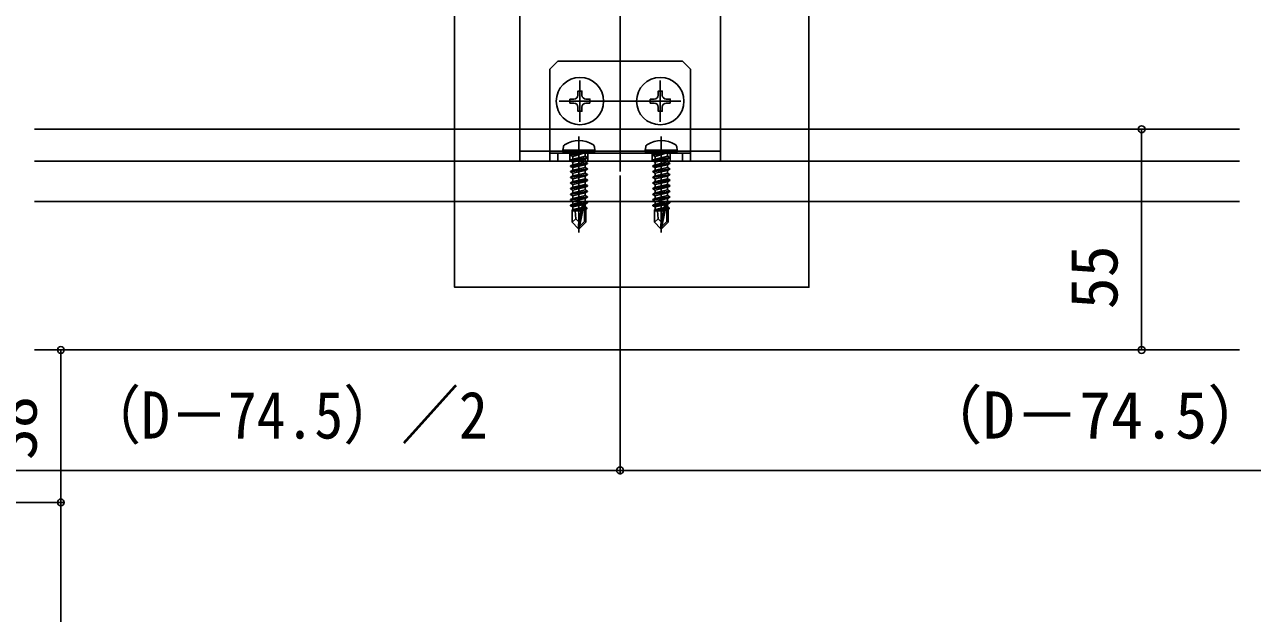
# Model space of a CAD drawing. Units: millimetres, scale not verified. Extents: x -700 to 700, y -1043 to 1037.
# Drawn here: x -98 to 207.7, y 514.1 to 660.8 of the extents above; entities that cross this region are included whole.
import ezdxf
from ezdxf.enums import TextEntityAlignment as Align

# ---------------------------------------------------------------- set-up
doc = ezdxf.new("R2010")
doc.units = ezdxf.units.MM
doc.header["$LTSCALE"] = 6
for name, color, linetype in [('0-4_YKK_12', 2, 'Continuous'), ('0-5_YKK_13', 4, 'Continuous'), ('0-6_YKK_D', 6, 'Continuous')]:
    doc.layers.add(name, color=color, linetype=linetype)
doc.styles.add('ＭＳ ゴシック', font='')
doc.styles.get('ＭＳ ゴシック').set_extended_font_data('MS Gothic')

msp = doc.modelspace()

# ---------------------------------------------------------------- linework, layer by layer
at = {"layer": '0-4_YKK_12'}
for p, q in [((50.25, 624.246), (50.25, 740.375)), ((75.25, 629.246), (75.25, 738.469)), ((75.25, 711.56), (75.25, 626.746)), ((25.25, 702.744), (25.25, 626.746)), ((50.25, 654.746), (50.25, 624.246)), ((40.25, 646.896), (40.25, 636.596)), ((60.25, 646.896), (60.25, 636.596)), ((65.4, 641.746), (35.1, 641.746)), ((-95.53, 634.745), (204.47, 634.745)), ((40, 632.946), (40, 609.046)), ((60.5, 632.946), (60.5, 609.046)), ((-95.53, 626.746), (204.47, 626.746)), ((25.25, 626.746), (75.25, 626.746)), ((25.25, 626.746), (75.25, 626.746)), ((-95.53, 579.745), (204.47, 579.745))]:
    msp.add_line(p, q, dxfattribs=at)
msp.add_lwpolyline([(9.052, 747.488), (97.296, 747.488), (97.287, 595.387), (9.043, 595.387)], close=True, dxfattribs=at)
msp.add_lwpolyline([(75.25, 629.246), (25.25, 629.246), (25.25, 729.653)], dxfattribs=at)
at = {"layer": '0-5_YKK_13'}
for p, q in [((32.75, 649.746), (34.75, 651.746)), ((34.75, 651.746), (65.75, 651.746)), ((67.75, 649.746), (65.75, 651.746)), ((32.75, 649.746), (32.75, 626.746)), ((67.75, 649.746), (67.75, 626.746)), ((38.75, 642.246), (37.75, 642.246)), ((58.75, 642.246), (57.75, 642.246)), ((41.75, 641.246), (42.75, 641.246)), ((61.75, 641.246), (62.75, 641.246)), ((36, 629.546), (36.141, 630.348)), ((44, 629.546), (43.859, 630.348)), ((56.5, 629.546), (56.641, 630.348)), ((64.5, 629.546), (64.359, 630.348)), ((32.75, 628.746), (67.75, 628.746)), ((34.75, 628.746), (34.75, 626.746)), ((44, 629.546), (36, 629.546)), ((36, 629.546), (36.088, 629.046)), ((43.912, 629.046), (36.088, 629.046)), ((37.75, 628.746), (37.75, 626.746)), ((37.9, 628.396), (41.5, 628.996)), ((41.5, 628.896), (37.9, 628.296)), ((37.9, 628.396), (38.45, 628.713)), ((37.9, 628.396), (37.9, 628.296)), ((37.9, 628.396), (37.9, 628.296)), ((37.9, 628.296), (38.45, 627.978)), ((37.9, 626.996), (42.1, 627.696)), ((42.1, 627.596), (37.9, 626.896)), ((37.9, 626.996), (38.45, 627.313)), ((37.9, 626.996), (37.9, 626.896)), ((37.9, 626.896), (38.45, 626.578)), ((41.5, 628.996), (38.45, 628.713)), ((38.45, 627.978), (41.5, 628.896)), ((38.45, 628.846), (38.45, 628.713)), ((41.55, 628.013), (38.45, 627.313)), ((38.45, 627.978), (38.45, 627.313)), ((41.55, 627.278), (38.45, 626.578)), ((41.5, 628.996), (41.5, 628.896)), ((41.55, 628.846), (41.55, 628.013)), ((42.1, 627.696), (41.55, 628.013)), ((42.1, 627.596), (41.55, 627.278)), ((41.55, 627.278), (41.55, 626.613)), ((42.1, 627.696), (42.1, 627.596)), ((42.25, 628.746), (42.25, 626.746)), ((44, 629.546), (43.912, 629.046)), ((64.5, 629.546), (56.5, 629.546)), ((56.5, 629.546), (56.588, 629.046)), ((64.412, 629.046), (56.588, 629.046)), ((58.25, 628.746), (58.25, 626.746)), ((58.4, 628.396), (62, 628.996)), ((62, 628.896), (58.4, 628.296)), ((58.4, 628.396), (58.95, 628.713)), ((58.4, 628.396), (58.4, 628.296)), ((58.4, 628.396), (58.4, 628.296)), ((58.4, 628.296), (58.95, 627.978)), ((58.4, 626.996), (62.6, 627.696)), ((62.6, 627.596), (58.4, 626.896)), ((58.4, 626.996), (58.95, 627.313)), ((58.4, 626.996), (58.4, 626.896)), ((58.4, 626.896), (58.95, 626.578)), ((62, 628.996), (58.95, 628.713)), ((58.95, 627.978), (62, 628.896)), ((58.95, 628.846), (58.95, 628.713)), ((62.05, 628.013), (58.95, 627.313)), ((58.95, 627.978), (58.95, 627.313)), ((62.05, 627.278), (58.95, 626.578)), ((62, 628.996), (62, 628.896)), ((62.05, 628.846), (62.05, 628.013)), ((62.6, 627.696), (62.05, 628.013)), ((62.6, 627.596), (62.05, 627.278)), ((62.05, 627.278), (62.05, 626.613)), ((62.6, 627.696), (62.6, 627.596)), ((62.75, 628.746), (62.75, 626.746)), ((64.5, 629.546), (64.412, 629.046)), ((65.75, 628.746), (65.75, 626.746)), ((32.75, 626.746), (67.75, 626.746)), ((37.9, 625.596), (42.1, 626.296)), ((42.1, 626.196), (37.9, 625.496)), ((37.9, 625.596), (38.45, 625.913)), ((37.9, 625.596), (37.9, 625.496)), ((37.9, 625.496), (38.45, 625.178)), ((37.9, 624.196), (42.1, 624.896)), ((42.1, 624.796), (37.9, 624.096)), ((37.9, 624.196), (38.45, 624.513)), ((37.9, 624.196), (37.9, 624.096)), ((37.9, 624.096), (38.45, 623.778)), ((41.55, 626.613), (38.45, 625.913)), ((38.45, 626.578), (38.45, 625.913)), ((41.55, 625.213), (38.45, 624.513)), ((38.45, 625.178), (38.45, 624.513)), ((41.55, 623.813), (38.45, 623.113)), ((38.45, 623.778), (38.45, 623.113)), ((42.1, 626.296), (41.55, 626.613)), ((41.55, 625.878), (41.55, 625.213)), ((42.1, 624.896), (41.55, 625.213)), ((41.55, 624.478), (41.55, 623.813)), ((42.1, 623.496), (41.55, 623.813)), ((42.1, 626.296), (42.1, 626.196)), ((42.1, 624.896), (42.1, 624.796)), ((58.4, 625.596), (62.6, 626.296)), ((62.6, 626.196), (58.4, 625.496)), ((58.4, 625.596), (58.95, 625.913)), ((58.4, 625.596), (58.4, 625.496)), ((58.4, 625.496), (58.95, 625.178)), ((58.4, 624.196), (62.6, 624.896)), ((62.6, 624.796), (58.4, 624.096)), ((58.4, 624.196), (58.95, 624.513)), ((58.4, 624.196), (58.4, 624.096)), ((58.4, 624.096), (58.95, 623.778)), ((62.05, 626.613), (58.95, 625.913)), ((58.95, 626.578), (58.95, 625.913)), ((62.05, 625.213), (58.95, 624.513)), ((58.95, 625.178), (58.95, 624.513)), ((62.05, 623.813), (58.95, 623.113)), ((58.95, 623.778), (58.95, 623.113)), ((62.6, 626.296), (62.05, 626.613)), ((62.05, 625.878), (62.05, 625.213)), ((62.6, 624.896), (62.05, 625.213)), ((62.05, 624.478), (62.05, 623.813)), ((62.6, 623.496), (62.05, 623.813)), ((62.6, 626.296), (62.6, 626.196)), ((62.6, 624.896), (62.6, 624.796)), ((37.9, 622.796), (42.1, 623.496)), ((42.1, 623.396), (37.9, 622.696)), ((37.9, 622.796), (38.45, 623.113)), ((37.9, 622.796), (37.9, 622.696)), ((37.9, 622.696), (38.45, 622.378)), ((37.9, 621.396), (42.1, 622.096)), ((42.1, 621.996), (37.9, 621.296)), ((37.9, 621.396), (38.45, 621.713)), ((37.9, 621.396), (37.9, 621.296)), ((37.9, 621.296), (38.45, 620.978)), ((37.9, 619.996), (42.1, 620.696)), ((41.55, 622.413), (38.45, 621.713)), ((38.45, 622.378), (38.45, 621.713)), ((41.55, 621.013), (38.45, 620.313)), ((38.45, 620.978), (38.45, 620.313)), ((41.55, 623.078), (41.55, 622.413)), ((42.1, 622.096), (41.55, 622.413)), ((41.55, 621.678), (41.55, 621.013)), ((42.1, 620.696), (41.55, 621.013)), ((42.1, 623.496), (42.1, 623.396)), ((42.1, 622.096), (42.1, 621.996)), ((42.1, 620.696), (42.1, 620.596)), ((58.4, 622.796), (62.6, 623.496)), ((62.6, 623.396), (58.4, 622.696)), ((58.4, 622.796), (58.95, 623.113)), ((58.4, 622.796), (58.4, 622.696)), ((58.4, 622.696), (58.95, 622.378)), ((58.4, 621.396), (62.6, 622.096)), ((62.6, 621.996), (58.4, 621.296)), ((58.4, 621.396), (58.95, 621.713)), ((58.4, 621.396), (58.4, 621.296)), ((58.4, 621.296), (58.95, 620.978)), ((58.4, 619.996), (62.6, 620.696)), ((62.05, 622.413), (58.95, 621.713)), ((58.95, 622.378), (58.95, 621.713)), ((62.05, 621.013), (58.95, 620.313)), ((58.95, 620.978), (58.95, 620.313)), ((62.05, 623.078), (62.05, 622.413)), ((62.6, 622.096), (62.05, 622.413)), ((62.05, 621.678), (62.05, 621.013)), ((62.6, 620.696), (62.05, 621.013)), ((62.6, 623.496), (62.6, 623.396)), ((62.6, 622.096), (62.6, 621.996)), ((62.6, 620.696), (62.6, 620.596)), ((42.1, 620.596), (37.9, 619.896)), ((37.9, 619.996), (38.45, 620.313)), ((37.9, 619.996), (37.9, 619.896)), ((37.9, 619.896), (38.45, 619.578)), ((37.9, 618.596), (42.1, 619.296)), ((42.1, 619.196), (37.9, 618.496)), ((37.9, 618.596), (38.45, 618.913)), ((37.9, 618.596), (37.9, 618.496)), ((37.9, 618.496), (38.45, 618.178)), ((37.9, 617.196), (42.1, 617.896)), ((42.1, 617.796), (37.9, 617.096)), ((41.55, 619.613), (38.45, 618.913)), ((38.45, 619.578), (38.45, 618.913)), ((41.55, 618.213), (38.45, 617.513)), ((38.45, 618.178), (38.45, 617.513)), ((41.55, 620.278), (41.55, 619.613)), ((42.1, 619.296), (41.55, 619.613)), ((41.55, 618.878), (41.55, 618.213)), ((42.1, 617.896), (41.55, 618.213)), ((42.1, 619.296), (42.1, 619.196)), ((42.1, 617.896), (42.1, 617.796)), ((62.6, 620.596), (58.4, 619.896)), ((58.4, 619.996), (58.95, 620.313)), ((58.4, 619.996), (58.4, 619.896)), ((58.4, 619.896), (58.95, 619.578)), ((58.4, 618.596), (62.6, 619.296)), ((62.6, 619.196), (58.4, 618.496)), ((58.4, 618.596), (58.95, 618.913)), ((58.4, 618.596), (58.4, 618.496)), ((58.4, 618.496), (58.95, 618.178)), ((58.4, 617.196), (62.6, 617.896)), ((62.6, 617.796), (58.4, 617.096)), ((62.05, 619.613), (58.95, 618.913)), ((58.95, 619.578), (58.95, 618.913)), ((62.05, 618.213), (58.95, 617.513)), ((58.95, 618.178), (58.95, 617.513)), ((62.05, 620.278), (62.05, 619.613)), ((62.6, 619.296), (62.05, 619.613)), ((62.05, 618.878), (62.05, 618.213)), ((62.6, 617.896), (62.05, 618.213)), ((62.6, 619.296), (62.6, 619.196)), ((62.6, 617.896), (62.6, 617.796)), ((-95.53, 616.746), (204.47, 616.746)), ((37.9, 617.196), (38.45, 617.513)), ((37.9, 617.196), (37.9, 617.096)), ((37.9, 617.096), (38.45, 616.778)), ((37.9, 615.796), (42.1, 616.496)), ((41.04, 616.219), (37.9, 615.696)), ((37.9, 615.796), (38.45, 616.113)), ((37.9, 615.796), (37.9, 615.696)), ((37.9, 615.696), (38.45, 615.378)), ((40.678, 614.936), (38.3, 614.544)), ((38.3, 614.627), (38.45, 614.713)), ((38.3, 614.627), (38.3, 611.596)), ((41.55, 616.813), (38.45, 616.113)), ((38.45, 616.778), (38.45, 616.113)), ((40.884, 615.928), (38.45, 615.378)), ((38.45, 615.378), (38.45, 614.713)), ((40.739, 615.23), (38.45, 614.713)), ((40.623, 614.67), (39.466, 614.446)), ((40.91, 616.052), (40, 611.667)), ((41.332, 616.168), (40.15, 610.47)), ((42.1, 616.396), (41.186, 616.243)), ((41.55, 615.413), (41.397, 615.379)), ((41.4, 615.997), (41.4, 611.72)), ((42, 615.153), (41.4, 615.055)), ((42, 614.938), (41.4, 614.821)), ((41.55, 617.478), (41.55, 616.813)), ((42.1, 616.496), (41.55, 616.813)), ((41.55, 616.078), (41.55, 615.413)), ((42, 615.153), (41.55, 615.413)), ((42, 614.938), (41.7, 614.765)), ((41.7, 614.765), (41.7, 611.596)), ((42, 615.153), (42, 614.938)), ((42.1, 616.496), (42.1, 616.396)), ((58.4, 617.196), (58.95, 617.513)), ((58.4, 617.196), (58.4, 617.096)), ((58.4, 617.096), (58.95, 616.778)), ((58.4, 615.796), (62.6, 616.496)), ((61.54, 616.219), (58.4, 615.696)), ((58.4, 615.796), (58.95, 616.113)), ((58.4, 615.796), (58.4, 615.696)), ((58.4, 615.696), (58.95, 615.378)), ((61.178, 614.936), (58.8, 614.544)), ((58.8, 614.627), (58.95, 614.713)), ((58.8, 614.627), (58.8, 611.596)), ((62.05, 616.813), (58.95, 616.113)), ((58.95, 616.778), (58.95, 616.113)), ((61.384, 615.928), (58.95, 615.378)), ((58.95, 615.378), (58.95, 614.713)), ((61.239, 615.23), (58.95, 614.713)), ((61.123, 614.67), (59.966, 614.446)), ((61.41, 616.052), (60.5, 611.667)), ((61.832, 616.168), (60.65, 610.47)), ((62.6, 616.396), (61.686, 616.243)), ((62.05, 615.413), (61.897, 615.379)), ((61.9, 615.997), (61.9, 611.72)), ((62.5, 615.153), (61.9, 615.055)), ((62.5, 614.938), (61.9, 614.821)), ((62.05, 617.478), (62.05, 616.813)), ((62.6, 616.496), (62.05, 616.813)), ((62.05, 616.078), (62.05, 615.413)), ((62.5, 615.153), (62.05, 615.413)), ((62.5, 614.938), (62.2, 614.765)), ((62.2, 614.765), (62.2, 611.596)), ((62.5, 615.153), (62.5, 614.938)), ((62.6, 616.496), (62.6, 616.396)), ((40.576, 614.446), (38.3, 614.446)), ((39.257, 612.399), (38.3, 611.596)), ((39.85, 610.046), (38.3, 611.596)), ((40, 611.667), (39.85, 610.046)), ((40, 611.667), (40, 610.046)), ((41.4, 611.72), (40.15, 610.47)), ((40.15, 610.046), (41.7, 611.596)), ((41.7, 614.446), (41.4, 614.446)), ((61.076, 614.446), (58.8, 614.446)), ((59.757, 612.399), (58.8, 611.596)), ((60.35, 610.046), (58.8, 611.596)), ((60.5, 611.667), (60.35, 610.046)), ((60.5, 611.667), (60.5, 610.046)), ((61.9, 611.72), (60.65, 610.47)), ((60.65, 610.046), (62.2, 611.596)), ((62.2, 614.446), (61.9, 614.446)), ((39.85, 610.046), (40.15, 610.046)), ((40.15, 610.47), (40.15, 610.046)), ((60.35, 610.046), (60.65, 610.046)), ((60.65, 610.47), (60.65, 610.046))]:
    msp.add_line(p, q, dxfattribs=at)
for points in [[(37.75, 642.246), (37.75, 641.246), (38.75, 641.246)], [(40.75, 643.246), (40.75, 644.246), (39.75, 644.246), (39.75, 643.246)], [(42.75, 641.246), (42.75, 642.246), (41.75, 642.246)], [(57.75, 642.246), (57.75, 641.246), (58.75, 641.246)], [(60.75, 643.246), (60.75, 644.246), (59.75, 644.246), (59.75, 643.246)], [(62.75, 641.246), (62.75, 642.246), (61.75, 642.246)], [(39.75, 640.246), (39.75, 639.246), (40.75, 639.246), (40.75, 640.246)], [(59.75, 640.246), (59.75, 639.246), (60.75, 639.246), (60.75, 640.246)], [(42.1, 626.196), (41.55, 625.878), (38.45, 625.178)], [(42.1, 624.796), (41.55, 624.478), (38.45, 623.778)], [(62.6, 626.196), (62.05, 625.878), (58.95, 625.178)], [(62.6, 624.796), (62.05, 624.478), (58.95, 623.778)], [(42.1, 623.396), (41.55, 623.078), (38.45, 622.378)], [(42.1, 621.996), (41.55, 621.678), (38.45, 620.978)], [(62.6, 623.396), (62.05, 623.078), (58.95, 622.378)], [(62.6, 621.996), (62.05, 621.678), (58.95, 620.978)], [(42.1, 620.596), (41.55, 620.278), (38.45, 619.578)], [(42.1, 619.196), (41.55, 618.878), (38.45, 618.178)], [(42.1, 617.796), (41.55, 617.478), (38.45, 616.778)], [(62.6, 620.596), (62.05, 620.278), (58.95, 619.578)], [(62.6, 619.196), (62.05, 618.878), (58.95, 618.178)], [(62.6, 617.796), (62.05, 617.478), (58.95, 616.778)], [(42.1, 616.396), (41.55, 616.078), (41.4, 616.044)], [(62.6, 616.396), (62.05, 616.078), (61.9, 616.044)], [(40, 611.667), (39.257, 612.399), (39.1, 614.446)], [(60.5, 611.667), (59.757, 612.399), (59.6, 614.446)]]:
    msp.add_lwpolyline(points, dxfattribs=at)
for centre in [(40.25, 641.746), (60.25, 641.746)]:
    msp.add_circle(centre, 5.9, dxfattribs=at)
for centre, radius, start, end in [((38.75, 643.246), 1, 270, 0), ((41.75, 643.246), 1, 180, 270), ((58.75, 643.246), 1, 270, 0), ((61.75, 643.246), 1, 180, 270), ((38.75, 640.246), 1, 0, 90), ((41.75, 640.246), 1, 90, 180), ((58.75, 640.246), 1, 0, 90), ((61.75, 640.246), 1, 90, 180), ((37.028, 630.192), 0.9, 122.05588, 170), ((40, 625.446), 6.5, 57.94412, 122.05588), ((42.972, 630.192), 0.9, 10, 57.94412), ((57.528, 630.192), 0.9, 122.05588, 170), ((60.5, 625.446), 6.5, 57.94412, 122.05588), ((63.472, 630.192), 0.9, 10, 57.94412), ((38.25, 628.846), 0.2, 0, 90), ((41.75, 628.846), 0.2, 90, 180), ((58.75, 628.846), 0.2, 0, 90), ((62.25, 628.846), 0.2, 90, 180), ((41.152, 615.997), 0.248, 0, 167.19096), ((61.652, 615.997), 0.248, 0, 167.19096)]:
    msp.add_arc(centre, radius, start, end, dxfattribs=at)
at = {"layer": '0-6_YKK_D'}
for p, q in [((180.118, 579.745), (180.118, 634.745)), ((50.25, 623.246), (50.25, 548.745)), ((50.25, 623.246), (50.25, 548.745)), ((-89, 541.745), (-89, 579.745)), ((179.718, 579.745), (181.118, 579.745)), ((50.25, 549.745), (-237.5, 549.745)), ((338, 549.745), (50.25, 549.745)), ((-244, 541.745), (-88, 541.745)), ((-244, 541.745), (-88, 541.745)), ((-89, 224.245), (-89, 541.745))]:
    msp.add_line(p, q, dxfattribs=at)
for centre in [(180.118, 634.745), (-89, 579.745), (180.118, 579.745), (50.25, 549.745), (50.25, 549.745), (-89, 541.745), (-89, 541.745)]:
    msp.add_circle(centre, 0.85, dxfattribs=at)

# ---------------------------------------------------------------- texts
at = {"layer": '0-6_YKK_D', "style": 'ＭＳ ゴシック'}
for s, p in [('55', (177.618, 589.867)), ('38', (-91.5, 552.317))]:
    msp.add_text(s, height=11.73, rotation=90, dxfattribs=at).set_placement(p, align=Align.BOTTOM_LEFT)
at = {"layer": '0-6_YKK_D', "style": 'ＭＳ ゴシック', "width": 0.9}
msp.add_text('（D－74.5）／2', height=11.73, dxfattribs=at).set_placement((-83.398, 554.155), align=Align.BOTTOM_LEFT)
at = {"layer": '0-6_YKK_D', "style": 'ＭＳ ゴシック'}
msp.add_text('（D－74.5）／2', height=11.73, dxfattribs=at).set_placement((124.534, 554.155), align=Align.BOTTOM_LEFT)

doc.saveas('drawing.dxf')
